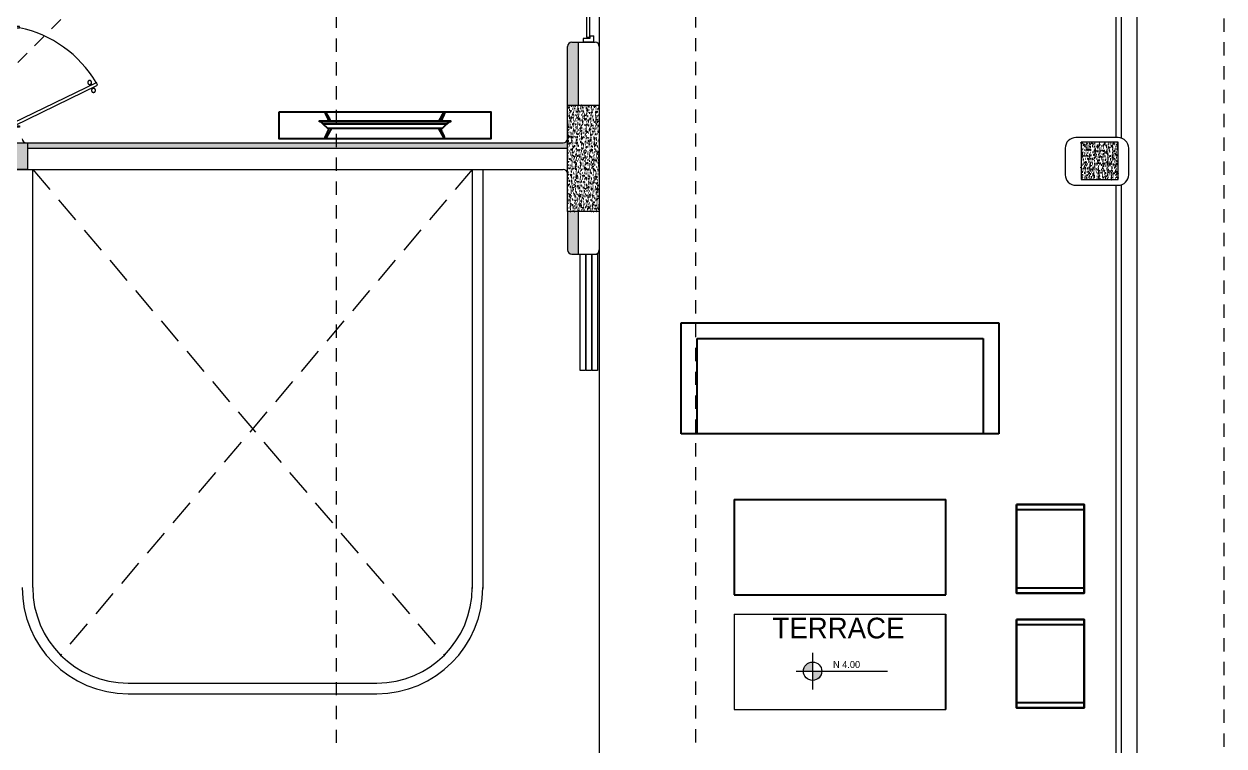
# Model space of a CAD drawing. Header units: metres. Extents: x -232 to 581, y 30 to 789.
# Drawn here: x 114.58 to 125.92, y 596.69 to 603.51 of the extents above; entities that cross this region are included whole.
import ezdxf

# ---------------------------------------------------------------- set-up
doc = ezdxf.new("R2010")
doc.units = ezdxf.units.M
doc.linetypes.add('DASHED2', pattern=[0.375, 0.25, -0.125])
doc.linetypes.add('HIDDEN2', pattern=[0.1875, 0.125, -0.0625])
for name, color, linetype, lineweight in [('01_Mobiliario', 19, 'Continuous', 0), ('A-DOOR', 35, 'Continuous', 5), ('A-WALL', 250, 'Continuous', 20), ('baños', 140, 'Continuous', 0), ('Columnas', 7, 'Continuous', 18), ('muros bajitos', 252, 'Continuous', 5), ('textos', 7, 'Continuous', 0)]:
    doc.layers.add(name, color=color, linetype=linetype, lineweight=lineweight)
doc.layers.add('HATCH', color=8, linetype='Continuous')
doc.layers.add('MOBILIARIOS', color=252, linetype='Continuous')
doc.layers.add('PISO', color=7, linetype='Continuous', lineweight=5, true_color=0xe6e6e6)
doc.layers.add('Techos 1', color=7, linetype='HIDDEN2', lineweight=9, true_color=0x42391a)
doc.layers.add('RELLENO SECCION', color=8, linetype='Continuous', lineweight=0, transparency=0.4)
doc.styles.add('ESC100-2mm', font='arial.ttf', dxfattribs={"height": 0.15})
doc.styles.get("Standard").update_dxf_attribs({"font": 'arial.ttf'})
pattern_1 = [(50, (114.33107, 55.238796), (0.058299094, -0.005100507), [0.006096, -0.067056]), (355, (114.33107, 55.238796), (-0.011277895, 0.06113819), [0.0048768, -0.053644987]), (100.451445, (114.33593, 55.23837), (0.0470212, 0.05603768), [0.005180803, -0.056988878]), (46.1842, (114.33107, 55.25505), (0.086745293, -0.013453545), [0.009144, -0.100584]), (96.63556, (114.3383, 55.25393), (0.07596932, 0.07917636), [0.00777121, -0.085483395]), (351.18415, (114.33107, 55.25505), (0.07596932, 0.07917636), [0.00731519, -0.080467114]), (21, (114.3392, 55.25099), (0.048516605, -0.032724863), [0.006096, -0.067056]), (326, (114.3392, 55.25099), (0.01977665, 0.05894015), [0.0048768, -0.0536448]), (71.451445, (114.34324, 55.24826), (0.068293254, 0.026215286), [0.005180803, -0.05698878]), (37.5, (114.331071, 55.238796), (0.000988353, 0.0270576124), [0, -0.05299456, 0, -0.0544576, 0, -0.053848]), (7.5, (114.33107, 55.238796), (0.021382292, 0.032057784), [0, -0.03104896, 0, -0.05177536, 0, -0.0205232]), (327.5, (114.312946, 55.238796), (0.0433889905, -0.001833198), [0, -0.02032, 0, -0.0633984, 0, -0.0841248]), (317.5, (114.304818, 55.238796), (0.047401338, 0.008136477), [0, -0.026416, 0, -0.04210304, 0, -0.0597408])]

# ---------------------------------------------------------------- blocks, each defined once
blk = doc.blocks.new('A$C58f5b6b7')
at = {"layer": 'MOBILIARIOS'}
for points in [[(0, 0.253), (2, 0.253), (2, 0), (0, 0)], [(0.382, 0.16), (0.382, 0.169), (1.618, 0.169), (1.618, 0.16)]]:
    blk.add_lwpolyline(points, close=True, dxfattribs=at)
for points in [[(1.606, 0.16), (1.582, 0.137), (1, 0.137), (0.418, 0.137), (0.394, 0.16)], [(1.582, 0.137), (1.54, 0.097), (0.46, 0.097), (0.418, 0.137)]]:
    blk.add_lwpolyline(points, dxfattribs=at)
for points, degree in [([(0.451, 0.238, -0.005), (0.447, 0.246, -0.005), (0.442, 0.246, -0.005), (0.432, 0.246, -0.005), (0.437, 0.237, -0.005)], 3), ([(0.437, 0.237, -0.005), (0.453, 0.203, -0.005), (0.468, 0.169, -0.005)], 2), ([(0.488, 0.169, -0.005), (0.47, 0.204, -0.005), (0.451, 0.238, -0.005)], 2), ([(1.512, 0.169, -0.005), (1.53, 0.204, -0.005), (1.549, 0.238, -0.005)], 2), ([(1.563, 0.237, -0.005), (1.547, 0.203, -0.005), (1.532, 0.169, -0.005)], 2), ([(1.549, 0.238, -0.005), (1.553, 0.246, -0.005), (1.558, 0.246, -0.005), (1.568, 0.246, -0.005), (1.563, 0.237, -0.005)], 3), ([(0.437, 0.017, -0.005), (0.455, 0.057, -0.005), (0.474, 0.097, -0.005)], 2), ([(0.495, 0.097, -0.005), (0.473, 0.057, -0.005), (0.451, 0.016, -0.005)], 2), ([(1.505, 0.097), (1.527, 0.057), (1.549, 0.016)], 2), ([(1.563, 0.017), (1.545, 0.057), (1.526, 0.097)], 2)]:
    blk.add_open_spline(points, degree=degree, dxfattribs=at)
for points in [[(0.451, 0.016, -0.005), (0.447, 0.008, -0.005), (0.442, 0.008, -0.005), (0.432, 0.008, -0.005), (0.437, 0.017, -0.005)], [(1.549, 0.016), (1.553, 0.008), (1.558, 0.008), (1.568, 0.008), (1.563, 0.017)]]:
    blk.add_open_spline(points, degree=3, knots=[-0.08544201, -0.08544201, -0.08544201, -0.08544201, -0.04272101, 0, 0, 0, 0], dxfattribs=at)
blk = doc.blocks.new('A$C2f9b60d5')
at = {"layer": 'A-DOOR'}
for p, q in [((0, 0.101), (0.06, 0.101)), ((0, 0.101), (0, 0.001)), ((0.035, 0.001), (0, 0.001)), ((0.035, 0.061), (0.035, 0.001)), ((0.06, 0.061), (0.035, 0.061)), ((0.06, 0.061), (0.06, 0.101)), ((3.6, 0.1), (3.54, 0.1)), ((3.54, 0.06), (3.54, 0.1)), ((3.54, 0.06), (3.565, 0.06)), ((3.565, 0.06), (3.565, 0)), ((3.565, 0), (3.6, 0)), ((3.6, 0.1), (3.6, 0))]:
    blk.add_line(p, q, dxfattribs=at)
for points in [[(0.631, 0.734), (1.025, 0.06), (1.051, 0.076), (0.658, 0.749)], [(2.966, 0.734), (2.572, 0.06), (2.546, 0.075), (2.94, 0.749)], [(0.045, 0.061), (1.025, 0.06), (1.025, 0.03), (0.045, 0.03)], [(3.552, 0.06), (2.572, 0.06), (2.572, 0.03), (3.552, 0.03)]]:
    blk.add_lwpolyline(points, close=True, dxfattribs=at)
at = {"layer": 'A-DOOR', "linetype": 'HIDDEN2'}
for centre, start, end in [((0.96, -0.049), 10.7613, 110.7488), ((2.637, -0.049), 69.2325, 169.2199)]:
    blk.add_arc(centre, 0.854, start, end, dxfattribs=at)
blk = doc.blocks.new('puerta 1.00')
at = {"layer": 'A-DOOR'}
for p, q in [((-0.15, -0.012), (-0.937, -0.395)), ((-0.138, -0.038), (-0.925, -0.42)), ((-0.138, -0.038), (-0.15, -0.012)), ((-0.937, -0.395), (-0.925, -0.42)), ((-0.895, -0.374), (-0.9, -0.364)), ((-0.878, -0.366), (-0.883, -0.356)), ((-0.882, -0.4), (-0.877, -0.41)), ((-0.865, -0.392), (-0.86, -0.402))]:
    blk.add_line(p, q, dxfattribs=at)
for points in [[(-0.08, 0), (-0.08, -0.025), (-0.125, -0.025), (-0.125, -0.012), (-0.2, -0.012), (-0.2, 0), (-0.08, 0)], [(-0.08, -0.95), (-0.08, -0.925), (-0.125, -0.925), (-0.125, -0.937), (-0.2, -0.937), (-0.2, -0.95), (-0.08, -0.95)]]:
    blk.add_lwpolyline(points, dxfattribs=at)
blk.add_arc((0.037, 0.16), 1.123, 211.1336, 257.8343, dxfattribs=at)
for points in [[(-0.898, -0.364), (-0.903, -0.364), (-0.912, -0.359), (-0.917, -0.35), (-0.917, -0.34), (-0.912, -0.332), (-0.903, -0.327), (-0.893, -0.327), (-0.884, -0.332), (-0.879, -0.34), (-0.879, -0.35), (-0.884, -0.359), (-0.893, -0.364), (-0.898, -0.364)], [(-0.862, -0.439), (-0.867, -0.439), (-0.875, -0.434), (-0.88, -0.426), (-0.88, -0.416), (-0.875, -0.407), (-0.867, -0.402), (-0.857, -0.402), (-0.848, -0.407), (-0.843, -0.416), (-0.843, -0.426), (-0.848, -0.434), (-0.857, -0.439), (-0.862, -0.439)]]:
    blk.add_open_spline(points, degree=2, dxfattribs=at)
blk = doc.blocks.new('A$C89702949')
at = {"layer": 'HATCH'}
h = blk.add_hatch(dxfattribs=at)
h.set_pattern_fill('AR-CONC', color=256, scale=0.00032)
h.set_pattern_definition(pattern_1)
h.paths.add_polyline_path([(20.95, 13.59), (20.65, 13.59), (20.65, 14.594), (20.95, 14.594)])
h = blk.add_hatch(dxfattribs=at)
h.set_pattern_fill('AR-CONC', color=256, scale=0.00032)
h.set_pattern_definition(pattern_1)
h.paths.add_polyline_path([(14.65, 13.235), (14.4, 13.235), (14.4, 14.239), (15.55, 14.239), (15.55, 13.989), (14.65, 13.989)])
h = blk.add_hatch(dxfattribs=at)
h.set_pattern_fill('AR-CONC', color=256, scale=0.00032)
h.set_pattern_definition(pattern_1)
h.paths.add_polyline_path([(25.5, 13.895), (25.85, 13.895), (25.85, 14.245), (25.5, 14.245)])
at = {"layer": 'Columnas'}
for points in [[(20.95, 13.59), (20.65, 13.59), (20.65, 14.594), (20.95, 14.594)], [(14.4, 14.239), (15.55, 14.239), (15.55, 13.989), (14.4, 13.989)], [(25.5, 13.895), (25.85, 13.895), (25.85, 14.245), (25.5, 14.245)]]:
    blk.add_lwpolyline(points, close=True, dxfattribs=at)
blk.add_lwpolyline([(14.65, 13.235), (14.4, 13.235), (14.4, 14.239), (15.55, 14.239), (15.55, 13.989), (14.65, 13.989), (14.65, 13.235)], dxfattribs=at)
blk = doc.blocks.new('20.03.2026 LN 09 SEGUNDO NIVEL ARQ')
at = {"layer": 'RELLENO SECCION'}
h = blk.add_hatch(color=5, dxfattribs=at)
h.dxf.hatch_style = 1
h.paths.add_polyline_path([(96.046, -47.299), (95.986, -47.299, 0.414214), (95.946, -47.339), (95.946, -47.894), (96.046, -47.894)])
h = blk.add_hatch(color=5, dxfattribs=at)
h.dxf.hatch_style = 1
h.paths.add_polyline_path([(95.946, -48.209, -0.414214), (95.906, -48.249), (95.021, -48.249), (95.021, -48.299), (95.946, -48.299)])
h.paths.add_polyline_path([(95.021, -48.249), (93.762, -48.249), (93.762, -48.299), (95.021, -48.299)])
h.paths.add_polyline_path([(93.762, -48.249), (91.821, -48.249), (91.821, -48.299), (93.762, -48.299)])
h.paths.add_polyline_path([(91.821, -48.249), (90.846, -48.249), (90.846, -48.299), (91.821, -48.299)])
h = blk.add_hatch(color=5, dxfattribs=at)
h.dxf.hatch_style = 1
h.paths.add_polyline_path([(96.046, -48.898), (95.946, -48.898), (95.946, -49.259, 0.414214), (95.986, -49.299), (96.046, -49.299)])
at = {"layer": 'textos', "transparency": 33554534}
h = blk.add_hatch(color=5, dxfattribs=at)
h.dxf.hatch_style = 1
h.paths.add_polyline_path([(98.26, -53.149, 0.414214), (98.174, -53.236), (98.26, -53.236)])
h.paths.add_polyline_path([(98.347, -53.236), (98.26, -53.236), (98.26, -53.322, 0.414214)])
at = {"layer": '01_Mobiliario', "color": 5}
for p, q in [((97.52, -52.699), (99.52, -52.699)), ((97.52, -52.699), (97.52, -53.599)), ((97.52, -53.599), (99.52, -53.599))]:
    blk.add_line(p, q, dxfattribs=at)
at = {"layer": 'A-DOOR', "color": 5}
for points in [[(96.066, -49.299), (96.116, -49.299), (96.116, -50.399), (96.066, -50.399)], [(96.121, -49.299), (96.171, -49.299), (96.171, -50.399), (96.121, -50.399)], [(96.179, -49.299), (96.229, -49.299), (96.229, -50.399), (96.179, -50.399)]]:
    blk.add_lwpolyline(points, close=True, dxfattribs=at)
at = {"layer": 'A-WALL', "color": 5}
for p, q in [((95.946, -47.894), (95.946, -47.339)), ((95.986, -47.299), (96.206, -47.299)), ((96.046, -47.299), (96.046, -47.894)), ((96.086, -47.299), (96.206, -47.299)), ((96.246, -47.339), (96.246, -49.259)), ((90.846, -48.249), (95.906, -48.249)), ((90.846, -48.299), (95.946, -48.299)), ((89.986, -48.499), (95.906, -48.499)), ((95.946, -48.898), (95.946, -49.259)), ((96.046, -48.898), (96.046, -49.299)), ((95.986, -49.299), (96.206, -49.299))]:
    blk.add_line(p, q, dxfattribs=at)
blk.add_lwpolyline([(101.146, -48.199), (100.746, -48.199, 0.414214), (100.646, -48.299), (100.646, -48.549, 0.414214), (100.746, -48.649), (101.146, -48.649, 0.414214), (101.246, -48.549), (101.246, -48.299, 0.414214)], format="xyb", close=True, dxfattribs=at)
for centre, start, end in [((95.986, -47.339), 90, 180), ((96.206, -47.339), 360, 90), ((90.836, -48.209), 180, 270), ((95.906, -48.209), 270, 360), ((95.906, -48.539), 0, 90), ((95.986, -49.259), 180, 270), ((96.206, -49.259), 270, 360)]:
    blk.add_arc(centre, 0.04, start, end, dxfattribs=at)
at = {"layer": 'MOBILIARIOS', "color": 5}
for p, q in [((97.02, -50.996), (97.02, -49.946)), ((97.02, -49.946), (100.02, -49.946)), ((100.02, -49.946), (100.02, -50.996)), ((97.17, -50.996), (97.17, -50.096)), ((97.17, -50.096), (99.87, -50.096)), ((99.87, -50.096), (99.87, -50.996)), ((100.02, -50.996), (97.02, -50.996)), ((97.52, -51.614), (99.52, -51.614)), ((97.52, -51.614), (97.52, -52.514)), ((99.52, -52.514), (99.52, -51.614)), ((100.186, -51.663), (100.186, -52.493)), ((100.826, -51.663), (100.186, -51.663)), ((100.186, -51.663), (100.186, -52.493)), ((100.826, -52.498), (100.826, -51.668)), ((100.826, -52.498), (100.826, -51.668)), ((100.826, -51.713), (100.185, -51.713)), ((100.186, -52.448), (100.826, -52.448)), ((97.52, -52.514), (99.52, -52.514)), ((100.186, -52.498), (100.826, -52.498)), ((99.52, -53.599), (99.52, -52.699)), ((100.826, -52.797), (100.185, -52.797)), ((100.826, -52.747), (100.186, -52.747)), ((100.186, -52.747), (100.186, -53.577)), ((100.826, -53.583), (100.826, -52.753)), ((100.186, -53.532), (100.826, -53.533)), ((100.186, -53.583), (100.826, -53.583))]:
    blk.add_line(p, q, dxfattribs=at)
for points in [[(100.186, -51.663), (100.826, -51.663), (100.826, -52.498), (100.186, -52.498)], [(100.186, -52.747), (100.826, -52.747), (100.826, -53.583), (100.186, -53.583)]]:
    blk.add_lwpolyline(points, close=True, dxfattribs=at)
at = {"layer": 'muros bajitos', "color": 5}
for p, q in [((101.123, -42.949), (101.123, -48.199)), ((101.173, -42.945), (101.173, -48.202)), ((90.896, -52.447), (90.896, -48.499)), ((95.046, -48.499), (95.046, -52.456)), ((95.146, -48.499), (95.146, -52.456)), ((101.123, -48.649), (101.123, -56.348)), ((101.173, -48.645), (101.173, -56.351)), ((91.796, -53.349), (94.146, -53.349)), ((91.796, -53.449), (94.146, -53.449))]:
    blk.add_line(p, q, dxfattribs=at)
for centre, radius, start, end in [((91.797, -52.447), 1.002, 179.9814, 269.8914), ((91.797, -52.447), 0.902, 179.9814, 269.8914), ((94.144, -52.447), 0.902, 270.1086, 0.0186), ((94.144, -52.447), 1.002, 270.1086, 0.0186)]:
    blk.add_arc(centre, radius, start, end, dxfattribs=at)
at = {"layer": 'PISO', "color": 5}
for p, q in [((101.321, -42.462), (101.321, -62.535)), ((96.246, -43.659), (96.246, -47.339)), ((96.246, -49.259), (96.246, -55.739))]:
    blk.add_line(p, q, dxfattribs=at)
at = {"layer": 'PISO', "color": 5, "linetype": 'DASHED2'}
for p, q in [((90.896, -48.499), (94.782, -53.084)), ((95.046, -48.499), (91.159, -53.084))]:
    blk.add_line(p, q, dxfattribs=at)
at = {"layer": 'Techos 1', "color": 5}
for p, q in [((102.146, -63.399), (102.146, -41.599)), ((88.843, -49.399), (92.746, -45.499))]:
    blk.add_line(p, q, dxfattribs=at)
blk.add_lwpolyline([(97.157, -46.588), (93.762, -46.588), (93.762, -58.409), (97.157, -58.409)], close=True, dxfattribs=at)
at = {"layer": 'textos', "color": 5}
for p, q in [((98.26, -53.062), (98.26, -53.41)), ((98.106, -53.236), (98.967, -53.236))]:
    blk.add_line(p, q, dxfattribs=at)
blk.add_circle((98.26, -53.236), 0.0865, dxfattribs=at)
at = {"color": 5}
blk.add_blockref('A$C89702949', (75.296, -62.488), dxfattribs=at)
at = {"color": 5, "rotation": 270}
blk.add_blockref('A$C2f9b60d5', (96.095, -43.699), dxfattribs=at)
at = {"layer": 'A-DOOR', "color": 5, "rotation": 180}
blk.add_blockref('puerta 1.00', (90.571, -48.099), dxfattribs=at)
at = {"layer": 'MOBILIARIOS', "color": 5}
blk.add_blockref('A$C58f5b6b7', (93.221, -48.21, 0.005), dxfattribs=at)
at = {"layer": 'baños', "color": 5, "linetype": 'Continuous', "flags": 8}
for tag, p in [('MATERIAL', (83.781, -42.918, 0)), ('PRODUCT', (83.781, -42.918, 0)), ('TRADENAME', (83.781, -42.918, 0)), ('MODELNUMBER', (83.781, -42.918, 0)), ('MATERIAL', (84.956, -42.918, 0)), ('PRODUCT', (84.956, -42.918, 0)), ('TRADENAME', (84.956, -42.918, 0)), ('MODELNUMBER', (84.956, -42.918, 0))]:
    blk.add_attdef(tag, p, '', height=0.0000254, rotation=180.0001, dxfattribs=at)
at = {"layer": 'baños', "color": 5, "linetype": 'Continuous'}
for tag, p, rotation in [('MATERIAL', (85.891, -56.993), 180.0001), ('PRODUCT', (85.891, -56.993), 180.0001), ('TRADENAME', (85.891, -56.993), 180.0001), ('MODELNUMBER', (85.891, -56.993), 180.0001), ('MODELNUMBER', (86.601, -56.993), 179.9999), ('MATERIAL', (86.601, -56.993), 179.9999), ('PRODUCT', (86.601, -56.993), 179.9999), ('TRADENAME', (86.601, -56.993), 179.9999)]:
    blk.add_attdef(tag, p, '', height=0.0000254, rotation=rotation, dxfattribs=at)
at = {"layer": 'textos', "color": 5, "insert": (96.802, -52.929), "char_height": 0.195, "width": 3.40488, "attachment_point": 7}
blk.add_mtext('\\pxqc;{\\fChampagne & Limousines|b0|i0|c0|p34;TERRACE }', dxfattribs=at)
at = {"layer": 'textos', "color": 5, "insert": (98.453, -53.14), "char_height": 0.065, "attachment_point": 1, "style": 'ESC100-2mm'}
blk.add_mtext_dynamic_manual_height_columns('{\\Ftxt|c0;N 4.00}', width=2.21694, gutter_width=0.5, heights=[0], dxfattribs=at)

msp = doc.modelspace()

# ---------------------------------------------------------------- block references
at = {"color": 1}
msp.add_blockref('20.03.2026 LN 09 SEGUNDO NIVEL ARQ', (23.77, 650.634), dxfattribs=at)

doc.saveas('drawing.dxf')
